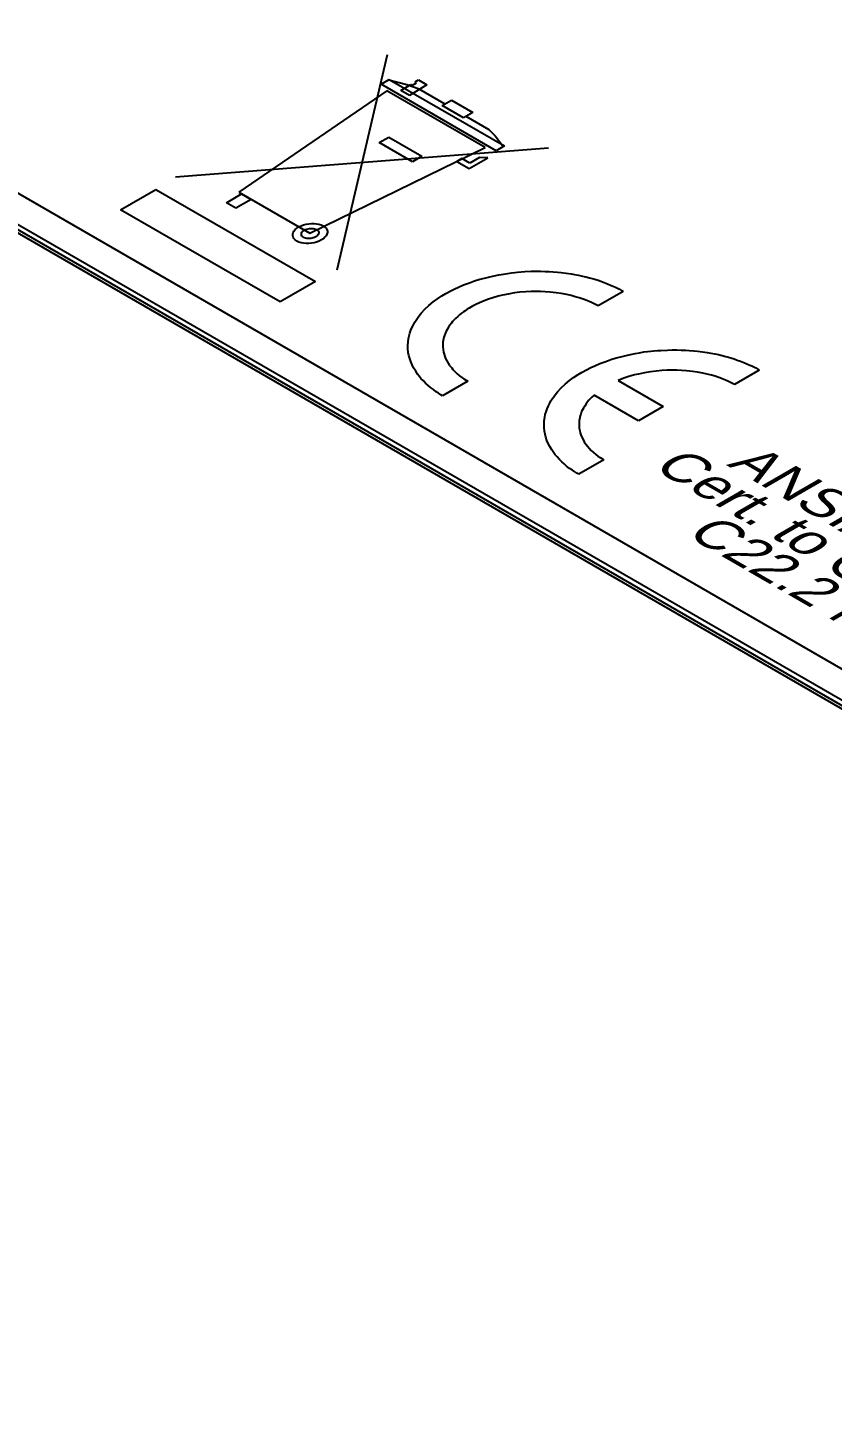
# Model space of a CAD drawing. Header units: inches. Extents: x 5 to 105, y 0 to 80.
# Drawn here: x 64.439 to 65.14, y 49.784 to 50.999 of the extents above; entities that cross this region are included whole.
import ezdxf

# ---------------------------------------------------------------- set-up
doc = ezdxf.new("R2010")
doc.units = ezdxf.units.IN
doc.header["$MEASUREMENT"] = 0
doc.layers.add('LABEL', color=2, linetype='Continuous')
doc.styles.add('Arial', font='arial.ttf')

msp = doc.modelspace()

# ---------------------------------------------------------------- linework, layer by layer
for p, q in [((66.8489, 49.4243), (17.0335, 78.1821)), ((66.8533, 49.4246), (17.0379, 78.1825)), ((66.2057, 49.803), (17.7088, 77.7997))]:
    msp.add_line(p, q)
at = {"layer": 'LABEL'}
for p, q in [((62.6137, 51.9041), (65.3637, 50.3164)), ((64.7522, 50.976), (64.7084, 50.7882)), ((64.7468, 50.9504), (64.7539, 50.9545)), ((64.8473, 50.8924), (64.7468, 50.9504)), ((64.7692, 50.9497), (64.7524, 50.954)), ((64.7539, 50.9545), (64.8544, 50.8965)), ((64.7641, 50.9449), (64.7728, 50.9502)), ((64.7641, 50.9449), (64.7728, 50.9502)), ((64.7728, 50.9502), (64.7741, 50.9494)), ((64.7728, 50.9502), (64.7741, 50.9494)), ((64.7741, 50.9494), (64.7777, 50.9516)), ((64.7741, 50.9494), (64.7777, 50.9516)), ((64.7765, 50.9523), (64.7795, 50.954)), ((64.7765, 50.9523), (64.7795, 50.954)), ((64.7777, 50.9516), (64.7765, 50.9523)), ((64.7777, 50.9516), (64.7765, 50.9523)), ((64.7795, 50.954), (64.7868, 50.9497)), ((64.7795, 50.954), (64.7868, 50.9497)), ((64.7519, 50.9446), (64.6228, 50.8562)), ((64.8375, 50.8952), (64.7519, 50.9446)), ((64.7715, 50.9406), (64.7641, 50.9449)), ((64.7715, 50.9406), (64.7641, 50.9449)), ((64.78, 50.946), (64.7692, 50.9497)), ((64.7868, 50.9497), (64.7715, 50.9406)), ((64.7868, 50.9497), (64.7715, 50.9406)), ((64.802, 50.9333), (64.78, 50.946)), ((64.8001, 50.9317), (64.8082, 50.9364)), ((64.8186, 50.921), (64.8001, 50.9317)), ((64.8082, 50.9364), (64.8267, 50.9257)), ((64.8267, 50.9257), (64.8186, 50.921)), ((64.8208, 50.9225), (64.8407, 50.911)), ((64.7453, 50.8995), (64.7535, 50.9043)), ((64.7535, 50.9043), (64.7825, 50.8875)), ((64.8407, 50.911), (64.8463, 50.9053)), ((64.8463, 50.9053), (64.8535, 50.8957)), ((64.5676, 50.8695), (64.8929, 50.8948)), ((64.6847, 50.8204), (64.8375, 50.8952)), ((64.7742, 50.8828), (64.7453, 50.8995)), ((64.8544, 50.8965), (64.8473, 50.8924)), ((64.7825, 50.8875), (64.7742, 50.8828)), ((64.8172, 50.8856), (64.813, 50.8831)), ((64.8172, 50.8856), (64.813, 50.8831)), ((64.813, 50.8831), (64.8237, 50.877)), ((64.813, 50.8831), (64.8237, 50.877)), ((64.8242, 50.8815), (64.8172, 50.8856)), ((64.8242, 50.8815), (64.8172, 50.8856)), ((64.8237, 50.877), (64.8399, 50.8863)), ((64.8237, 50.877), (64.8399, 50.8863)), ((64.8327, 50.8864), (64.8242, 50.8815)), ((64.8327, 50.8864), (64.8242, 50.8815)), ((64.8399, 50.8863), (64.8327, 50.8864)), ((64.8399, 50.8863), (64.8327, 50.8864)), ((64.5198, 50.841), (64.5505, 50.8587)), ((64.5505, 50.8587), (64.6897, 50.7784)), ((64.612, 50.8471), (64.6253, 50.8547)), ((64.6228, 50.8562), (64.6847, 50.8204)), ((64.6253, 50.8547), (64.6336, 50.8499)), ((64.659, 50.7606), (64.5198, 50.841)), ((64.6203, 50.8423), (64.612, 50.8471)), ((64.6336, 50.8499), (64.6203, 50.8423)), ((64.6792, 50.8278), (64.6815, 50.8284)), ((64.6815, 50.8284), (64.6838, 50.8288)), ((64.6838, 50.8288), (64.6861, 50.829)), ((64.6861, 50.829), (64.6884, 50.829)), ((64.6884, 50.829), (64.6906, 50.8288)), ((64.6906, 50.8288), (64.6927, 50.8284)), ((64.6927, 50.8284), (64.6947, 50.8278)), ((64.6699, 50.8196), (64.6702, 50.821)), ((64.6699, 50.8183), (64.6699, 50.8196)), ((64.6702, 50.817), (64.6699, 50.8183)), ((64.6702, 50.821), (64.6709, 50.8223)), ((64.6709, 50.8158), (64.6702, 50.817)), ((64.6709, 50.8223), (64.672, 50.8236)), ((64.672, 50.8236), (64.6734, 50.8248)), ((64.6734, 50.8248), (64.6751, 50.826)), ((64.6751, 50.826), (64.6771, 50.827)), ((64.6771, 50.827), (64.6792, 50.8278)), ((64.6774, 50.82), (64.6776, 50.8206)), ((64.6774, 50.8193), (64.6774, 50.82)), ((64.6776, 50.8187), (64.6774, 50.8193)), ((64.6776, 50.8206), (64.6779, 50.8213)), ((64.6779, 50.818), (64.6776, 50.8187)), ((64.6779, 50.8213), (64.6785, 50.8219)), ((64.6785, 50.8175), (64.6779, 50.818)), ((64.6785, 50.8219), (64.6792, 50.8226)), ((64.6792, 50.817), (64.6785, 50.8175)), ((64.6792, 50.8226), (64.68, 50.8231)), ((64.6801, 50.8166), (64.6792, 50.817)), ((64.68, 50.8231), (64.681, 50.8236)), ((64.6811, 50.8162), (64.6801, 50.8166)), ((64.681, 50.8236), (64.6821, 50.824)), ((64.6821, 50.816), (64.6811, 50.8162)), ((64.6821, 50.824), (64.6832, 50.8243)), ((64.6832, 50.8243), (64.6844, 50.8245)), ((64.6844, 50.8245), (64.6855, 50.8246)), ((64.6855, 50.8246), (64.6867, 50.8246)), ((64.6867, 50.8162), (64.6855, 50.816)), ((64.6867, 50.8246), (64.6878, 50.8245)), ((64.6878, 50.8165), (64.6867, 50.8162)), ((64.6878, 50.8245), (64.6889, 50.8243)), ((64.6889, 50.8169), (64.6878, 50.8165)), ((64.6889, 50.8243), (64.6898, 50.824)), ((64.6899, 50.8174), (64.6889, 50.8169)), ((64.6898, 50.824), (64.6907, 50.8236)), ((64.6907, 50.818), (64.6899, 50.8174)), ((64.6907, 50.8236), (64.6914, 50.8231)), ((64.6914, 50.8186), (64.6907, 50.818)), ((64.6914, 50.8231), (64.692, 50.8225)), ((64.692, 50.8193), (64.6914, 50.8186)), ((64.692, 50.8225), (64.6923, 50.8219)), ((64.6923, 50.82), (64.692, 50.8193)), ((64.6923, 50.8219), (64.6925, 50.8213)), ((64.6925, 50.8206), (64.6923, 50.82)), ((64.6925, 50.8213), (64.6925, 50.8206)), ((64.6947, 50.8278), (64.6965, 50.8269)), ((64.6965, 50.8269), (64.6979, 50.8259)), ((64.6979, 50.817), (64.6966, 50.8157)), ((64.6979, 50.8259), (64.699, 50.8248)), ((64.699, 50.8183), (64.6979, 50.817)), ((64.699, 50.8248), (64.6997, 50.8236)), ((64.6997, 50.8196), (64.699, 50.8183)), ((64.6997, 50.8236), (64.7001, 50.8223)), ((64.7001, 50.821), (64.6997, 50.8196)), ((64.7001, 50.8223), (64.7001, 50.821)), ((64.672, 50.8147), (64.6709, 50.8158)), ((64.6735, 50.8137), (64.672, 50.8147)), ((64.6752, 50.8128), (64.6735, 50.8137)), ((64.6772, 50.8122), (64.6752, 50.8128)), ((64.6793, 50.8118), (64.6772, 50.8122)), ((64.6815, 50.8116), (64.6793, 50.8118)), ((64.6838, 50.8116), (64.6815, 50.8116)), ((64.6832, 50.8159), (64.6821, 50.816)), ((64.6844, 50.8159), (64.6832, 50.8159)), ((64.6861, 50.8118), (64.6838, 50.8116)), ((64.6855, 50.816), (64.6844, 50.8159)), ((64.6884, 50.8122), (64.6861, 50.8118)), ((64.6907, 50.8128), (64.6884, 50.8122)), ((64.6928, 50.8136), (64.6907, 50.8128)), ((64.6948, 50.8146), (64.6928, 50.8136)), ((64.6966, 50.8157), (64.6948, 50.8146)), ((64.8284, 50.779), (64.833, 50.7804)), ((64.833, 50.7804), (64.8369, 50.7814)), ((64.8369, 50.7814), (64.8416, 50.7826)), ((64.8416, 50.7826), (64.8454, 50.7834)), ((64.8454, 50.7834), (64.8495, 50.7843)), ((64.8495, 50.7843), (64.8535, 50.7849)), ((64.8535, 50.7849), (64.8571, 50.7855)), ((64.8571, 50.7855), (64.8604, 50.7859)), ((64.8604, 50.7859), (64.8633, 50.7862)), ((64.8633, 50.7862), (64.8658, 50.7865)), ((64.8658, 50.7865), (64.869, 50.7868)), ((64.869, 50.7868), (64.872, 50.787)), ((64.872, 50.787), (64.8777, 50.7873)), ((64.8777, 50.7873), (64.8818, 50.7873)), ((64.8818, 50.7873), (64.8858, 50.7873)), ((64.8858, 50.7873), (64.8898, 50.7872)), ((64.8898, 50.7872), (64.8934, 50.7871)), ((64.8934, 50.7871), (64.8967, 50.7869)), ((64.8967, 50.7869), (64.9007, 50.7865)), ((64.9007, 50.7865), (64.9038, 50.7862)), ((64.9038, 50.7862), (64.9083, 50.7856)), ((64.9083, 50.7856), (64.9124, 50.7851)), ((64.9124, 50.7851), (64.9155, 50.7845)), ((64.9155, 50.7845), (64.919, 50.7838)), ((64.919, 50.7838), (64.9223, 50.7832)), ((64.9223, 50.7832), (64.9254, 50.7825)), ((64.9254, 50.7825), (64.9285, 50.7817)), ((64.9285, 50.7817), (64.9309, 50.781)), ((64.9309, 50.781), (64.9331, 50.7804)), ((64.9331, 50.7804), (64.936, 50.7795)), ((64.6897, 50.7784), (64.659, 50.7606)), ((64.7998, 50.7658), (64.8033, 50.7679)), ((64.8033, 50.7679), (64.8072, 50.7701)), ((64.8072, 50.7701), (64.8111, 50.772)), ((64.8111, 50.772), (64.8144, 50.7736)), ((64.8144, 50.7736), (64.8187, 50.7754)), ((64.8187, 50.7754), (64.8239, 50.7774)), ((64.8239, 50.7774), (64.8284, 50.779)), ((64.8577, 50.7675), (64.8526, 50.7664)), ((64.863, 50.7684), (64.8577, 50.7675)), ((64.8678, 50.769), (64.863, 50.7684)), ((64.873, 50.7694), (64.8678, 50.769)), ((64.8776, 50.7697), (64.873, 50.7694)), ((64.8817, 50.7697), (64.8776, 50.7697)), ((64.8858, 50.7697), (64.8817, 50.7697)), ((64.89, 50.7695), (64.8858, 50.7697)), ((64.8943, 50.7692), (64.89, 50.7695)), ((64.8995, 50.7686), (64.8943, 50.7692)), ((64.9037, 50.768), (64.8995, 50.7686)), ((64.9087, 50.7671), (64.9037, 50.768)), ((64.936, 50.7795), (64.9385, 50.7786)), ((64.9578, 50.7697), (64.936, 50.7572)), ((64.9385, 50.7786), (64.9413, 50.7775)), ((64.9413, 50.7775), (64.9441, 50.7764)), ((64.9441, 50.7764), (64.9469, 50.7753)), ((64.9469, 50.7753), (64.9496, 50.7741)), ((64.9496, 50.7741), (64.9512, 50.7734)), ((64.9512, 50.7734), (64.953, 50.7725)), ((64.953, 50.7725), (64.9547, 50.7716)), ((64.9547, 50.7716), (64.9563, 50.7707)), ((64.9563, 50.7707), (64.9578, 50.7697)), ((64.7851, 50.7543), (64.7886, 50.7575)), ((64.7886, 50.7575), (64.7923, 50.7607)), ((64.7923, 50.7607), (64.796, 50.7633)), ((64.796, 50.7633), (64.7998, 50.7658)), ((64.8237, 50.7553), (64.822, 50.7542)), ((64.8265, 50.7568), (64.8237, 50.7553)), ((64.8301, 50.7587), (64.8265, 50.7568)), ((64.8347, 50.7608), (64.8301, 50.7587)), ((64.8397, 50.7627), (64.8347, 50.7608)), ((64.8442, 50.7642), (64.8397, 50.7627)), ((64.8489, 50.7655), (64.8442, 50.7642)), ((64.8526, 50.7664), (64.8489, 50.7655)), ((64.9125, 50.7663), (64.9087, 50.7671)), ((64.9161, 50.7652), (64.9125, 50.7663)), ((64.9194, 50.7643), (64.9161, 50.7652)), ((64.9248, 50.7624), (64.9194, 50.7643)), ((64.9302, 50.7602), (64.9248, 50.7624)), ((64.936, 50.7572), (64.9302, 50.7602)), ((64.7762, 50.7429), (64.7774, 50.7447)), ((64.7774, 50.7447), (64.7785, 50.7465)), ((64.7785, 50.7465), (64.7798, 50.7481)), ((64.7798, 50.7481), (64.7819, 50.7508)), ((64.7819, 50.7508), (64.7851, 50.7543)), ((64.8092, 50.7436), (64.8081, 50.7422)), ((64.8104, 50.7448), (64.8092, 50.7436)), ((64.8118, 50.7463), (64.8104, 50.7448)), ((64.8138, 50.748), (64.8118, 50.7463)), ((64.8153, 50.7494), (64.8138, 50.748)), ((64.8169, 50.7507), (64.8153, 50.7494)), ((64.8188, 50.752), (64.8169, 50.7507)), ((64.8202, 50.753), (64.8188, 50.752)), ((64.822, 50.7542), (64.8202, 50.753)), ((64.7707, 50.7287), (64.7713, 50.731)), ((64.7713, 50.731), (64.772, 50.7335)), ((64.772, 50.7335), (64.7729, 50.7361)), ((64.7729, 50.7361), (64.774, 50.7387)), ((64.774, 50.7387), (64.7752, 50.7408)), ((64.7752, 50.7408), (64.7762, 50.7429)), ((64.8022, 50.7314), (64.8016, 50.7299)), ((64.8029, 50.7336), (64.8022, 50.7314)), ((64.8037, 50.7352), (64.8029, 50.7336)), ((64.8045, 50.7367), (64.8037, 50.7352)), ((64.8056, 50.7385), (64.8045, 50.7367)), ((64.8067, 50.7403), (64.8056, 50.7385)), ((64.8081, 50.7422), (64.8067, 50.7403)), ((64.7701, 50.7229), (64.7704, 50.7257)), ((64.7703, 50.7198), (64.7701, 50.7229)), ((64.7706, 50.7165), (64.7703, 50.7198)), ((64.7704, 50.7257), (64.7707, 50.7287)), ((64.8008, 50.7257), (64.8006, 50.7233)), ((64.8006, 50.7233), (64.8006, 50.7216)), ((64.8006, 50.7216), (64.8009, 50.7192)), ((64.8011, 50.7269), (64.8008, 50.7257)), ((64.8009, 50.7192), (64.8013, 50.7168)), ((64.8013, 50.7284), (64.8011, 50.7269)), ((64.8016, 50.7299), (64.8013, 50.7284)), ((64.7711, 50.7139), (64.7706, 50.7165)), ((64.7718, 50.7112), (64.7711, 50.7139)), ((64.7727, 50.7086), (64.7718, 50.7112)), ((64.7739, 50.7059), (64.7727, 50.7086)), ((64.8013, 50.7168), (64.8018, 50.7151)), ((64.8018, 50.7151), (64.8023, 50.7132)), ((64.8023, 50.7132), (64.8031, 50.7113)), ((64.8031, 50.7113), (64.8042, 50.7093)), ((64.8042, 50.7093), (64.8053, 50.7074)), ((64.8053, 50.7074), (64.8066, 50.7053)), ((64.9331, 50.705), (64.9375, 50.7069)), ((64.9375, 50.7069), (64.9426, 50.7088)), ((64.9426, 50.7088), (64.9472, 50.7104)), ((64.9472, 50.7104), (64.9518, 50.7118)), ((64.9518, 50.7118), (64.9557, 50.7129)), ((64.9557, 50.7129), (64.9604, 50.714)), ((64.9604, 50.714), (64.9642, 50.7149)), ((64.9642, 50.7149), (64.9683, 50.7157)), ((64.9683, 50.7157), (64.9722, 50.7163)), ((64.9722, 50.7163), (64.9759, 50.717)), ((64.9759, 50.717), (64.9791, 50.7173)), ((64.9791, 50.7173), (64.9819, 50.7177)), ((64.9819, 50.7177), (64.9846, 50.718)), ((64.9846, 50.718), (64.9877, 50.7182)), ((64.9877, 50.7182), (64.9907, 50.7184)), ((64.9907, 50.7184), (64.9964, 50.7187)), ((64.9964, 50.7187), (65.0006, 50.7188)), ((65.0006, 50.7188), (65.0046, 50.7188)), ((65.0046, 50.7188), (65.0085, 50.7187)), ((65.0085, 50.7187), (65.0121, 50.7185)), ((65.0121, 50.7185), (65.0155, 50.7183)), ((65.0155, 50.7183), (65.0194, 50.718)), ((65.0194, 50.718), (65.0226, 50.7177)), ((65.0226, 50.7177), (65.027, 50.7171)), ((65.027, 50.7171), (65.0311, 50.7165)), ((65.0311, 50.7165), (65.0342, 50.716)), ((65.0342, 50.716), (65.0377, 50.7153)), ((65.0377, 50.7153), (65.041, 50.7147)), ((65.041, 50.7147), (65.0442, 50.7139)), ((65.0442, 50.7139), (65.0473, 50.7131)), ((65.0473, 50.7131), (65.0497, 50.7125)), ((65.0497, 50.7125), (65.0518, 50.7119)), ((65.0518, 50.7119), (65.0547, 50.711)), ((65.0547, 50.711), (65.0573, 50.71)), ((65.0573, 50.71), (65.06, 50.7089)), ((65.06, 50.7089), (65.0629, 50.7079)), ((65.0629, 50.7079), (65.0657, 50.7068)), ((65.0657, 50.7068), (65.0683, 50.7056)), ((64.7751, 50.7032), (64.7739, 50.7059)), ((64.777, 50.7002), (64.7751, 50.7032)), ((64.7786, 50.6978), (64.777, 50.7002)), ((64.78, 50.696), (64.7786, 50.6978)), ((64.7816, 50.694), (64.78, 50.696)), ((64.8066, 50.7053), (64.8084, 50.7032)), ((64.8084, 50.7032), (64.8095, 50.7018)), ((64.8095, 50.7018), (64.8112, 50.6999)), ((64.8112, 50.6999), (64.8133, 50.6979)), ((64.8133, 50.6979), (64.8152, 50.6963)), ((64.8152, 50.6963), (64.8172, 50.6948)), ((64.8172, 50.6948), (64.819, 50.6936)), ((64.9111, 50.6921), (64.9147, 50.6947)), ((64.9147, 50.6947), (64.9185, 50.6973)), ((64.9185, 50.6973), (64.922, 50.6994)), ((64.922, 50.6994), (64.9259, 50.7015)), ((64.9259, 50.7015), (64.9298, 50.7035)), ((64.9298, 50.7035), (64.9331, 50.705)), ((64.9629, 50.6956), (64.9585, 50.6942)), ((64.9676, 50.697), (64.9629, 50.6956)), ((64.9713, 50.6978), (64.9676, 50.697)), ((64.9765, 50.6989), (64.9713, 50.6978)), ((64.9818, 50.6998), (64.9765, 50.6989)), ((64.9865, 50.7004), (64.9818, 50.6998)), ((64.9917, 50.7009), (64.9865, 50.7004)), ((64.9963, 50.7011), (64.9917, 50.7009)), ((65.0004, 50.7012), (64.9963, 50.7011)), ((65.0045, 50.7011), (65.0004, 50.7012)), ((65.0088, 50.7009), (65.0045, 50.7011)), ((65.013, 50.7006), (65.0088, 50.7009)), ((65.0182, 50.7001), (65.013, 50.7006)), ((65.0225, 50.6994), (65.0182, 50.7001)), ((65.0274, 50.6985), (65.0225, 50.6994)), ((65.0312, 50.6977), (65.0274, 50.6985)), ((65.0348, 50.6967), (65.0312, 50.6977)), ((65.0381, 50.6958), (65.0348, 50.6967)), ((65.0435, 50.6939), (65.0381, 50.6958)), ((65.0765, 50.7012), (65.0548, 50.6886)), ((65.0683, 50.7056), (65.07, 50.7048)), ((65.07, 50.7048), (65.0717, 50.704)), ((65.0717, 50.704), (65.0734, 50.7031)), ((65.0734, 50.7031), (65.0751, 50.7021)), ((65.0751, 50.7021), (65.0765, 50.7012)), ((64.7838, 50.6918), (64.7816, 50.694)), ((64.7857, 50.6898), (64.7838, 50.6918)), ((64.7876, 50.6881), (64.7857, 50.6898)), ((64.7898, 50.6862), (64.7876, 50.6881)), ((64.7925, 50.6842), (64.7898, 50.6862)), ((64.795, 50.6824), (64.7925, 50.6842)), ((64.797, 50.681), (64.795, 50.6824)), ((64.8224, 50.6916), (64.8005, 50.6789)), ((64.819, 50.6936), (64.8204, 50.6928)), ((64.8204, 50.6928), (64.8215, 50.6921)), ((64.8215, 50.6921), (64.8224, 50.6916)), ((64.9006, 50.6823), (64.9039, 50.6858)), ((64.9039, 50.6858), (64.9074, 50.6889)), ((64.9074, 50.6889), (64.9111, 50.6921)), ((64.9585, 50.6942), (64.9535, 50.6923)), ((64.9535, 50.6923), (64.9928, 50.6696)), ((65.049, 50.6916), (65.0435, 50.6939)), ((65.0548, 50.6886), (65.049, 50.6916)), ((64.7989, 50.6798), (64.797, 50.681)), ((64.8005, 50.6789), (64.7989, 50.6798)), ((64.8928, 50.6701), (64.8939, 50.6723)), ((64.8939, 50.6723), (64.8949, 50.6744)), ((64.8949, 50.6744), (64.8961, 50.6761)), ((64.8961, 50.6761), (64.8973, 50.678)), ((64.8973, 50.678), (64.8985, 50.6796)), ((64.8985, 50.6796), (64.9006, 50.6823)), ((64.9255, 50.6718), (64.9244, 50.6699)), ((64.9268, 50.6736), (64.9255, 50.6718)), ((64.9279, 50.675), (64.9268, 50.6736)), ((64.9292, 50.6762), (64.9279, 50.675)), ((64.9306, 50.6777), (64.9292, 50.6762)), ((64.9325, 50.6794), (64.9306, 50.6777)), ((64.9712, 50.6571), (64.9325, 50.6794)), ((64.8891, 50.6571), (64.8895, 50.6601)), ((64.8895, 50.6601), (64.89, 50.6625)), ((64.89, 50.6625), (64.8908, 50.6649)), ((64.8908, 50.6649), (64.8917, 50.6676)), ((64.8917, 50.6676), (64.8928, 50.6701)), ((64.9198, 50.6584), (64.9196, 50.6571)), ((64.92, 50.6598), (64.9198, 50.6584)), ((64.9203, 50.6614), (64.92, 50.6598)), ((64.9209, 50.6629), (64.9203, 50.6614)), ((64.9216, 50.665), (64.9209, 50.6629)), ((64.9224, 50.6667), (64.9216, 50.665)), ((64.9233, 50.6681), (64.9224, 50.6667)), ((64.9244, 50.6699), (64.9233, 50.6681)), ((64.9928, 50.6696), (64.9712, 50.6571)), ((64.8889, 50.6544), (64.8891, 50.6571)), ((64.889, 50.6513), (64.8889, 50.6544)), ((64.8893, 50.6479), (64.889, 50.6513)), ((64.8899, 50.6453), (64.8893, 50.6479)), ((64.9196, 50.6571), (64.9194, 50.6547)), ((64.9194, 50.6547), (64.9194, 50.6531)), ((64.9194, 50.6531), (64.9196, 50.6507)), ((64.9196, 50.6507), (64.92, 50.6483)), ((64.92, 50.6483), (64.9205, 50.6465)), ((64.9205, 50.6465), (64.9211, 50.6447)), ((64.8905, 50.6427), (64.8899, 50.6453)), ((64.8914, 50.64), (64.8905, 50.6427)), ((64.8926, 50.6374), (64.8914, 50.64)), ((64.8939, 50.6346), (64.8926, 50.6374)), ((64.8957, 50.6317), (64.8939, 50.6346)), ((64.9211, 50.6447), (64.9219, 50.6428)), ((64.9219, 50.6428), (64.9229, 50.6407)), ((64.9229, 50.6407), (64.924, 50.6388)), ((64.924, 50.6388), (64.9254, 50.6367)), ((64.9254, 50.6367), (64.9271, 50.6347)), ((64.9271, 50.6347), (64.9282, 50.6333)), ((64.8973, 50.6292), (64.8957, 50.6317)), ((64.8987, 50.6275), (64.8973, 50.6292)), ((64.9004, 50.6255), (64.8987, 50.6275)), ((64.9025, 50.6232), (64.9004, 50.6255)), ((64.9045, 50.6212), (64.9025, 50.6232)), ((64.9411, 50.623), (64.9192, 50.6104)), ((64.9282, 50.6333), (64.9299, 50.6313)), ((64.9299, 50.6313), (64.9321, 50.6294)), ((64.9321, 50.6294), (64.934, 50.6277)), ((64.934, 50.6277), (64.9359, 50.6262)), ((64.9359, 50.6262), (64.9378, 50.625)), ((64.9378, 50.625), (64.9392, 50.6242)), ((64.9392, 50.6242), (64.9402, 50.6235)), ((64.9402, 50.6235), (64.9411, 50.623)), ((64.9063, 50.6196), (64.9045, 50.6212)), ((64.9086, 50.6176), (64.9063, 50.6196)), ((64.9112, 50.6156), (64.9086, 50.6176)), ((64.9137, 50.6139), (64.9112, 50.6156)), ((64.9157, 50.6125), (64.9137, 50.6139)), ((64.9176, 50.6113), (64.9157, 50.6125)), ((64.9192, 50.6104), (64.9176, 50.6113))]:
    msp.add_line(p, q, dxfattribs=at)

# ---------------------------------------------------------------- texts
at = {"layer": 'LABEL', "style": 'Arial', "oblique": 30, "width": 1.154701}
for s, p in [('Cert. to CAN/CSA Std', (64.9822, 50.6161)), ('ANSI/UL Std. 1573', (65.0473, 50.6186)), ('C22.2 No. 250.0', (65.0113, 50.5578))]:
    msp.add_text(s, height=0.029878, rotation=330, dxfattribs=at).set_placement(p)

doc.saveas('drawing.dxf')
